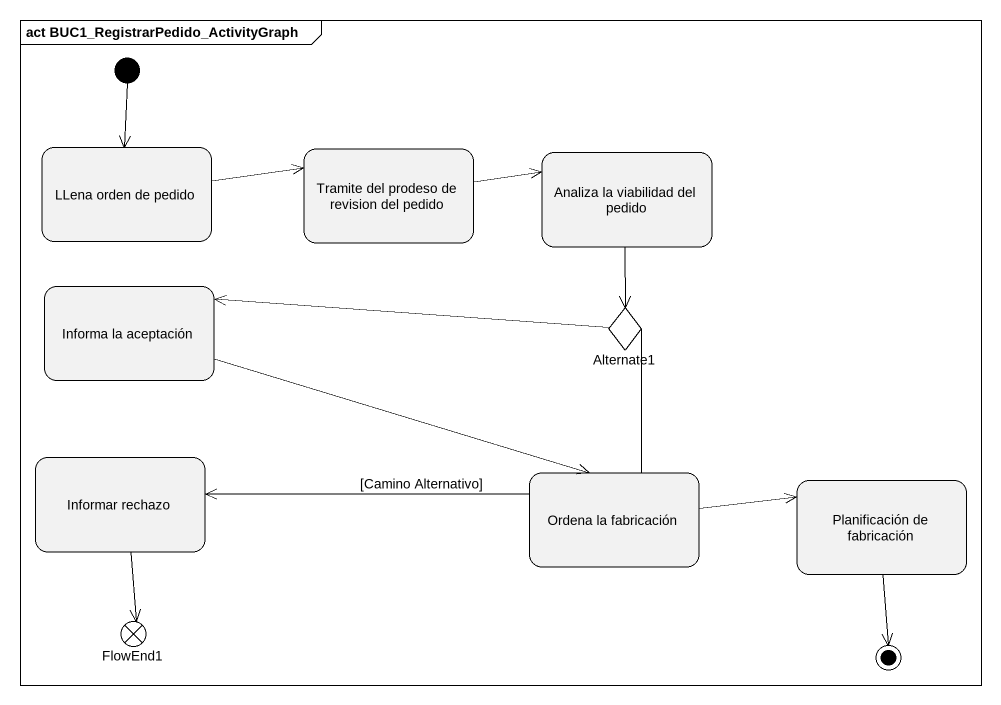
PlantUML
@startuml
mainframe act BUC1_RegistrarPedido_ActivityGraph
hide empty description
state "LLena orden de pedido" as LLena_orden_de_pedido
state "Tramite del prodeso de revision del pedido" as Tramite_del_prodeso_de
state "Analiza la viabilidad del pedido" as Analiza_la_viabilidad_del
state "Informa la aceptación" as Informa_la_aceptación
state Alternate1 <<choice>>
state "Informar rechazo" as Informar_rechazo
state "Ordena la fabricación" as Ordena_la_fabricación
state "Planificación de fabricación" as Planificación_de_fabricación
state FlowEnd1 <<end>>
[*] --> LLena_orden_de_pedido
LLena_orden_de_pedido -right-> Tramite_del_prodeso_de
Tramite_del_prodeso_de -right-> Analiza_la_viabilidad_del
Analiza_la_viabilidad_del --> Alternate1
Informa_la_aceptación -right-> Ordena_la_fabricación
Alternate1 -left-> Informa_la_aceptación
Alternate1 -left-> Informar_rechazo : [Camino Alternativo]
Informar_rechazo --> FlowEnd1
Ordena_la_fabricación -right-> Planificación_de_fabricación
Planificación_de_fabricación --> [*]
@enduml
